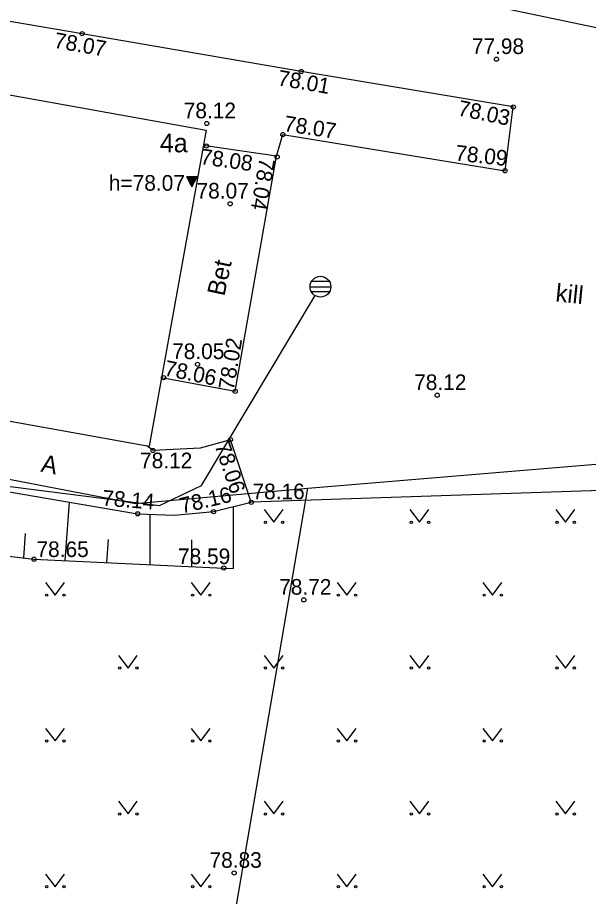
# Model space of a CAD drawing. Extents: x 632380 to 632665, y 6446648 to 6446852.
# Drawn here: x 632465.53 to 632492.94, y 6446723.79 to 6446765.98 of the extents above; entities that cross this region are included whole.
import ezdxf

# ---------------------------------------------------------------- set-up
doc = ezdxf.new("R2010")
doc.units = 0
for name, color, linetype in [('HALJASTUS', 7, 'Continuous'), ('HOONE', 7, 'Continuous'), ('HOONEDET', 7, 'Continuous'), ('KORGUS', 7, 'Continuous'), ('PIIR', 7, 'Continuous'), ('RELJEEF', 7, 'Continuous'), ('SKKAEV', 7, 'Continuous'), ('SKTRASS', 7, 'Continuous'), ('TEE', 7, 'Continuous')]:
    doc.layers.add(name, color=color, linetype=linetype)

msp = doc.modelspace()

# ---------------------------------------------------------------- linework, layer by layer
at = {"layer": 'HALJASTUS'}
for p, q in [((632477.369, 6446742.362), (632477.832, 6446741.755)), ((632477.832, 6446741.755), (632478.278, 6446742.362)), ((632484.369, 6446742.362), (632484.832, 6446741.755)), ((632484.832, 6446741.755), (632485.278, 6446742.362)), ((632491.369, 6446742.362), (632491.832, 6446741.755)), ((632491.832, 6446741.755), (632492.278, 6446742.362)), ((632466.869, 6446738.862), (632467.332, 6446738.255)), ((632467.332, 6446738.255), (632467.778, 6446738.862)), ((632473.869, 6446738.862), (632474.332, 6446738.255)), ((632474.332, 6446738.255), (632474.778, 6446738.862)), ((632480.869, 6446738.862), (632481.332, 6446738.255)), ((632481.332, 6446738.255), (632481.778, 6446738.862)), ((632487.869, 6446738.862), (632488.332, 6446738.255)), ((632488.332, 6446738.255), (632488.778, 6446738.862)), ((632470.369, 6446735.362), (632470.832, 6446734.755)), ((632470.832, 6446734.755), (632471.278, 6446735.362)), ((632477.369, 6446735.362), (632477.832, 6446734.755)), ((632477.832, 6446734.755), (632478.278, 6446735.362)), ((632484.369, 6446735.362), (632484.832, 6446734.755)), ((632484.832, 6446734.755), (632485.278, 6446735.362)), ((632491.369, 6446735.362), (632491.832, 6446734.755)), ((632491.832, 6446734.755), (632492.278, 6446735.362)), ((632466.869, 6446731.862), (632467.332, 6446731.255)), ((632467.332, 6446731.255), (632467.778, 6446731.862)), ((632473.869, 6446731.862), (632474.332, 6446731.255)), ((632474.332, 6446731.255), (632474.778, 6446731.862)), ((632480.869, 6446731.862), (632481.332, 6446731.255)), ((632481.332, 6446731.255), (632481.778, 6446731.862)), ((632487.869, 6446731.862), (632488.332, 6446731.255)), ((632488.332, 6446731.255), (632488.778, 6446731.862)), ((632470.369, 6446728.362), (632470.832, 6446727.755)), ((632470.832, 6446727.755), (632471.278, 6446728.362)), ((632477.369, 6446728.362), (632477.832, 6446727.755)), ((632477.832, 6446727.755), (632478.278, 6446728.362)), ((632484.369, 6446728.362), (632484.832, 6446727.755)), ((632484.832, 6446727.755), (632485.278, 6446728.362)), ((632491.369, 6446728.362), (632491.832, 6446727.755)), ((632491.832, 6446727.755), (632492.278, 6446728.362)), ((632466.869, 6446724.862), (632467.332, 6446724.255)), ((632467.332, 6446724.255), (632467.778, 6446724.862)), ((632473.869, 6446724.862), (632474.332, 6446724.255)), ((632474.332, 6446724.255), (632474.778, 6446724.862)), ((632480.869, 6446724.862), (632481.332, 6446724.255)), ((632481.332, 6446724.255), (632481.778, 6446724.862)), ((632487.869, 6446724.862), (632488.332, 6446724.255)), ((632488.332, 6446724.255), (632488.778, 6446724.862))]:
    msp.add_line(p, q, dxfattribs=at)
for centre in [(632477.431, 6446741.755), (632478.26, 6446741.755), (632484.431, 6446741.755), (632485.26, 6446741.755), (632491.431, 6446741.755), (632492.26, 6446741.755), (632466.931, 6446738.255), (632467.76, 6446738.255), (632473.931, 6446738.255), (632474.76, 6446738.255), (632480.931, 6446738.255), (632481.76, 6446738.255), (632487.931, 6446738.255), (632488.76, 6446738.255), (632470.431, 6446734.755), (632471.26, 6446734.755), (632477.431, 6446734.755), (632478.26, 6446734.755), (632484.431, 6446734.755), (632485.26, 6446734.755), (632491.431, 6446734.755), (632492.26, 6446734.755), (632466.931, 6446731.255), (632467.76, 6446731.255), (632473.931, 6446731.255), (632474.76, 6446731.255), (632480.931, 6446731.255), (632481.76, 6446731.255), (632487.931, 6446731.255), (632488.76, 6446731.255), (632470.431, 6446727.755), (632471.26, 6446727.755), (632477.431, 6446727.755), (632478.26, 6446727.755), (632484.431, 6446727.755), (632485.26, 6446727.755), (632491.431, 6446727.755), (632492.26, 6446727.755), (632466.931, 6446724.255), (632467.76, 6446724.255), (632473.931, 6446724.255), (632474.76, 6446724.255), (632480.931, 6446724.255), (632481.76, 6446724.255), (632487.931, 6446724.255), (632488.76, 6446724.255)]:
    msp.add_circle(centre, 0.055, dxfattribs=at)
at = {"layer": 'HOONE'}
for points in [[(632444.643, 6446765.963), (632474.58, 6446760.583), (632471.85, 6446745.407)], [(632441.921, 6446750.779), (632471.85, 6446745.407)]]:
    msp.add_lwpolyline(points, dxfattribs=at)
at = {"layer": 'HOONEDET'}
for p, q in [((632473.898, 6446757.854), (632473.652, 6446758.341)), ((632474.144, 6446758.341), (632473.652, 6446758.341)), ((632473.66, 6446758.324), (632474.004, 6446758.063)), ((632473.679, 6446758.341), (632474.015, 6446758.085)), ((632473.686, 6446758.273), (632473.992, 6446758.04)), ((632473.712, 6446758.222), (632473.981, 6446758.017)), ((632473.721, 6446758.341), (632474.027, 6446758.108)), ((632473.738, 6446758.171), (632473.969, 6446757.995)), ((632473.762, 6446758.341), (632474.038, 6446758.131)), ((632473.803, 6446758.341), (632474.05, 6446758.153)), ((632473.844, 6446758.341), (632474.061, 6446758.176)), ((632473.886, 6446758.341), (632474.072, 6446758.199)), ((632473.898, 6446757.854), (632474.144, 6446758.341)), ((632473.927, 6446758.341), (632474.084, 6446758.221)), ((632473.968, 6446758.341), (632474.095, 6446758.244)), ((632474.009, 6446758.341), (632474.107, 6446758.267)), ((632474.051, 6446758.341), (632474.118, 6446758.289)), ((632474.092, 6446758.341), (632474.13, 6446758.312)), ((632474.133, 6446758.341), (632474.141, 6446758.335)), ((632473.763, 6446758.12), (632473.958, 6446757.972)), ((632473.789, 6446758.069), (632473.946, 6446757.949)), ((632473.815, 6446758.017), (632473.935, 6446757.927)), ((632473.841, 6446757.966), (632473.923, 6446757.904)), ((632473.867, 6446757.915), (632473.912, 6446757.881)), ((632473.893, 6446757.864), (632473.9, 6446757.858))]:
    msp.add_line(p, q, dxfattribs=at)
at = {"layer": 'KORGUS'}
for centre in [(632468.63, 6446765.208), (632488.522, 6446763.983), (632479.146, 6446763.396), (632489.327, 6446761.691), (632474.613, 6446760.899), (632478.264, 6446760.367), (632474.596, 6446759.821), (632477.99, 6446759.294), (632488.931, 6446758.629), (632475.735, 6446757.046), (632474.167, 6446749.34), (632472.539, 6446748.694), (632475.979, 6446748.043), (632485.678, 6446747.854), (632475.752, 6446745.717), (632472.034, 6446745.2), (632476.75, 6446742.714), (632471.293, 6446742.162), (632474.938, 6446742.267), (632466.316, 6446739.982), (632475.429, 6446739.556), (632479.271, 6446738.03), (632475.928, 6446724.918)]:
    msp.add_circle(centre, 0.1, dxfattribs=at)
at = {"layer": 'PIIR'}
for points in [[(632446.19, 6446724.036), (632452.394, 6446746.277), (632471.195, 6446742.658), (632479.458, 6446743.397)], [(632479.458, 6446743.397), (632509.21, 6446745.868), (632502.643, 6446703.957), (632472.733, 6446704.006)], [(632440.603, 6446704.006), (632472.733, 6446704.006), (632479.458, 6446743.397)]]:
    msp.add_lwpolyline(points, dxfattribs=at)
at = {"layer": 'RELJEEF'}
for p, q in [((632467.819, 6446739.912), (632468.028, 6446742.72)), ((632471.899, 6446739.721), (632471.899, 6446742.137)), ((632475.899, 6446739.534), (632475.899, 6446742.504)), ((632465.823, 6446740.041), (632465.911, 6446741.217)), ((632469.817, 6446739.818), (632469.899, 6446740.921)), ((632473.899, 6446739.628), (632473.899, 6446740.912))]:
    msp.add_line(p, q, dxfattribs=at)
msp.add_lwpolyline([(632440.188, 6446745.952), (632455.05, 6446741.33), (632466.316, 6446739.982), (632475.429, 6446739.556), (632475.899, 6446739.534)], dxfattribs=at)
at = {"layer": 'SKKAEV'}
for p, q in [((632479.57, 6446753.063), (632480.57, 6446753.063)), ((632480.5, 6446753.313), (632479.64, 6446753.313)), ((632480.5, 6446752.813), (632479.64, 6446752.813))]:
    msp.add_line(p, q, dxfattribs=at)
msp.add_circle((632480.07, 6446753.063), 0.5, dxfattribs=at)
at = {"layer": 'SKTRASS'}
msp.add_lwpolyline([(632456.361, 6446744.599), (632472.336, 6446742.562), (632474.363, 6446743.528), (632479.813, 6446752.634)], dxfattribs=at)
at = {"layer": 'TEE'}
for points in [[(632477.956, 6446759.325), (632478.264, 6446760.367), (632488.931, 6446758.629), (632489.327, 6446761.691), (632479.146, 6446763.396), (632468.63, 6446765.208), (632459.142, 6446766.827), (632448.698, 6446768.956), (632443.614, 6446770.301), (632436.863, 6446772.41), (632427.454, 6446774.961), (632417.721, 6446777.537)], [(632548.106, 6446765.985), (632546.934, 6446764.44), (632544.894, 6446761.955), (632542.594, 6446759.615), (632541.068, 6446758.299), (632538.81, 6446757.112), (632534.266, 6446757.273), (632526.554, 6446758.823), (632515.088, 6446760.566), (632499.362, 6446764.231), (632484, 6446767.467), (632470.467, 6446769.534), (632456.355, 6446772.426), (632445.645, 6446774.825), (632442.166, 6446775.272), (632438.421, 6446774.804), (632433.278, 6446775.762), (632425.495, 6446776.882), (632419.515, 6446777.062)], [(632472.445, 6446748.712), (632475.979, 6446748.043), (632477.956, 6446759.325), (632474.447, 6446759.843)], [(632442.301, 6446747.309), (632443.509, 6446747.004), (632454.816, 6446744.805), (632463.623, 6446743.472), (632471.293, 6446742.162), (632473.061, 6446742.09), (632474.938, 6446742.267), (632476.75, 6446742.714), (632475.752, 6446745.717), (632474.301, 6446745.305), (632472.034, 6446745.2), (632471.728, 6446745.429)], [(632515.648, 6446744.016), (632476.75, 6446742.714)]]:
    msp.add_lwpolyline(points, dxfattribs=at)

# ---------------------------------------------------------------- texts
at = {"layer": 'HOONE'}
msp.add_text('4a', height=0.9, dxfattribs=at).set_placement((632472.36, 6446759.516))
at = {"layer": 'KORGUS'}
for s, rotation, p in [('78.07', 350.0317, (632467.24, 6446764.543)), ('78.01', 350.1698, (632477.98, 6446762.739)), ('78.03', 348.4307, (632486.626, 6446761.293)), ('78.07', 351.2186, (632478.283, 6446760.543)), ('78.09', 353.6447, (632486.512, 6446759.13)), ('78.08', 352.0543, (632474.272, 6446758.954)), ('78.04', 260.081, (632477.153, 6446759.284)), ('78.02', 80.6272, (632475.908, 6446748.063)), ('78.06', 348.5744, (632472.53, 6446748.807)), ('78.06', 288.541, (632474.98, 6446745.445)), ('78.16', 13.3314, (632473.418, 6446742.171)), ('78.14', 355.5098, (632469.569, 6446742.561))]:
    msp.add_text(s, height=0.75, rotation=rotation, dxfattribs=at).set_placement(p)
for s, p in [('77.98', (632487.338, 6446764.233)), ('78.12', (632473.505, 6446761.149)), ('h=78.07', (632469.91, 6446757.672)), ('78.07', (632474.121, 6446757.296)), ('78.05', (632472.948, 6446749.59)), ('78.12', (632484.57, 6446748.104)), ('78.12', (632471.409, 6446744.347)), ('78.16', (632476.806, 6446742.861)), ('78.65', (632466.436, 6446740.086)), ('78.59', (632473.23, 6446739.746)), ('78.72', (632478.088, 6446738.28)), ('78.83', (632474.745, 6446725.168))]:
    msp.add_text(s, height=0.75, dxfattribs=at).set_placement(p)
at = {"layer": 'TEE'}
for s, rotation, p in [('Bet', 77.7813, (632475.454, 6446752.576)), ('kill', 354.2156, (632491.331, 6446752.361)), ('A', 348.4472, (632466.611, 6446744.195))]:
    msp.add_text(s, height=0.85, rotation=rotation, dxfattribs=at).set_placement(p)

doc.saveas('drawing.dxf')
